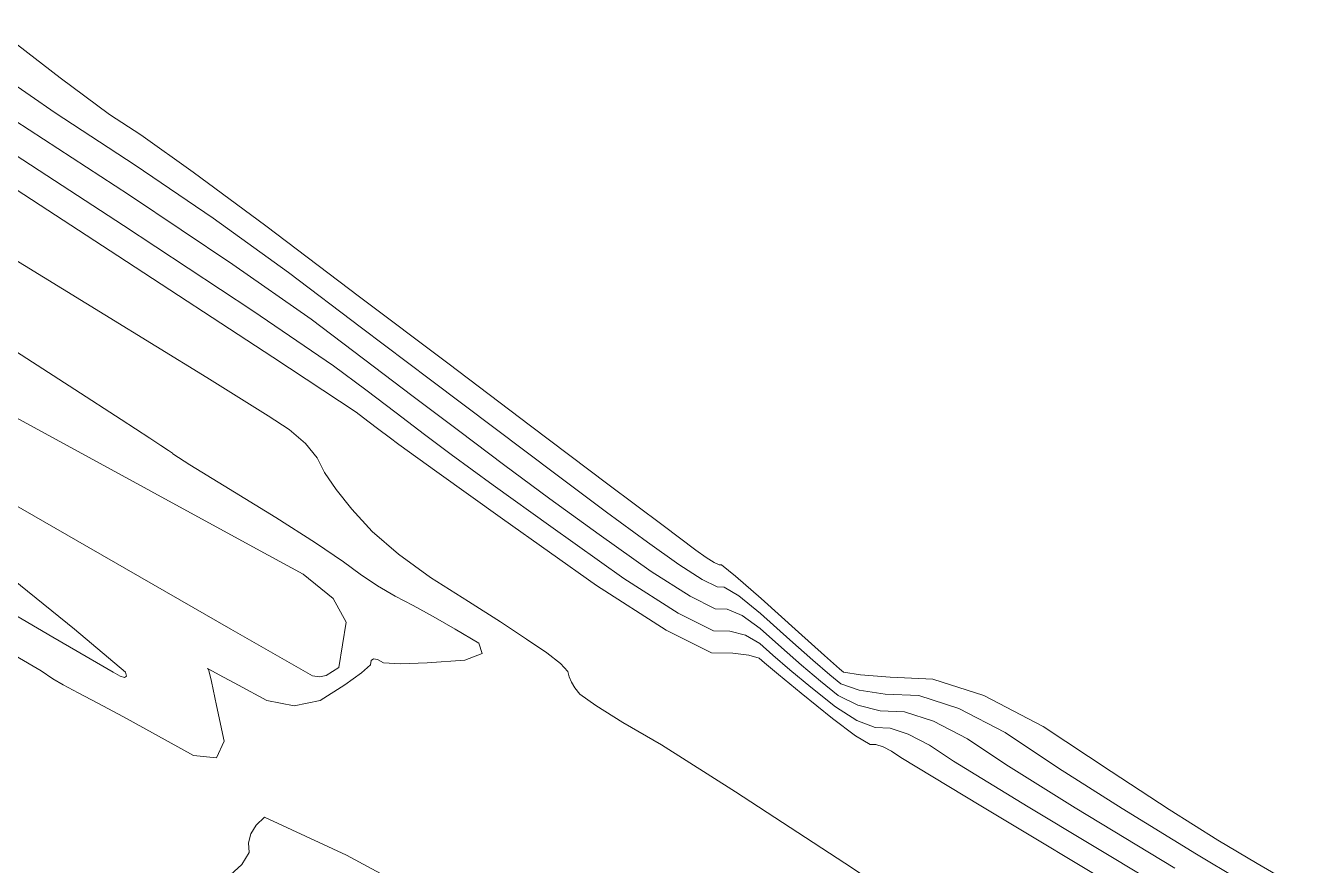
# Model space of a CAD drawing. Header units: inches. Extents: x 1337389 to 1347141, y 407035 to 414577.
# Drawn here: x 1341118 to 1341319.3, y 408058.7 to 408190.6 of the extents above; entities that cross this region are included whole.
import ezdxf

# ---------------------------------------------------------------- set-up
doc = ezdxf.new("R2010")
doc.units = ezdxf.units.IN
doc.header["$MEASUREMENT"] = 0
doc.layers.add('Topo', color=7, linetype='Continuous', lineweight=15, true_color=0x459900)

msp = doc.modelspace()

# ---------------------------------------------------------------- linework, layer by layer
at = {"layer": 'Topo'}
for points, elevation in [([(1341112.7391, 408190.6248), (1341123.3879, 408182.3961), (1341131.179, 408176.6749), (1341136.1119, 408173.4609), (1341144.3021, 408167.6159), (1341155.747, 408159.138), (1341170.4489, 408148.028), (1341184.308, 408137.5621), (1341197.322, 408127.739), (1341209.4941, 408118.5599), (1341218.1549, 408112.051), (1341223.3059, 408108.2122), (1341224.948, 408107.044), (1341226.167, 408106.2621), (1341226.962, 408105.868), (1341227.3339, 408105.86), (1341229.5349, 408104.099), (1341233.5628, 408100.582), (1341239.4199, 408095.3122), (1341243.5321, 408091.63), (1341245.8991, 408089.5358), (1341246.5221, 408089.0322), (1341249.174, 408088.5909), (1341253.856, 408088.2149), (1341260.566, 408087.9032), (1341268.586, 408085.3301), (1341277.9157, 408080.4979), (1341288.556, 408073.4052), (1341297.705, 408067.447), (1341305.365, 408062.6221), (1341311.5352, 408058.9301), (1341319.26, 408054.4291)], 740), ([(1341110.7998, 408185.0931), (1341122.601, 408176.918), (1341135.202, 408168.7091), (1341147.4309, 408160.343), (1341159.2901, 408151.82), (1341170.777, 408143.1399), (1341181.6051, 408134.962), (1341191.774, 408127.287), (1341201.2842, 408120.1151), (1341209.263, 408114.1659), (1341215.713, 408109.4419), (1341220.6311, 408105.9409), (1341224.282, 408103.6), (1341226.6649, 408102.4192), (1341227.78, 408102.396), (1341230.0559, 408101.0018), (1341233.492, 408098.237), (1341238.089, 408094.1003), (1341241.7211, 408090.882), (1341244.3891, 408088.583), (1341246.092, 408087.203), (1341248.9841, 408086.202), (1341253.0629, 408085.5789), (1341258.3291, 408085.3339), (1341264.6238, 408083.3151), (1341271.947, 408079.522), (1341280.2981, 408073.955), (1341290.3091, 408067.5849), (1341301.981, 408060.412), (1341315.3128, 408052.4361)], 745), ([(1341096.868, 408177.6457), (1341132.471, 408154.4528), (1341156.82, 408138.5271), (1341169.9168, 408129.8669), (1341171.7599, 408128.474), (1341173.4981, 408127.162), (1341175.1291, 408125.9299), (1341176.6551, 408124.779), (1341182.589, 408120.5129), (1341192.9311, 408113.132), (1341207.6801, 408102.635), (1341218.6281, 408095.614), (1341225.774, 408092.0701), (1341229.1179, 408092.0029), (1341231.6191, 408091.7129), (1341233.279, 408091.2009), (1341234.0959, 408090.4649), (1341236.29, 408088.64), (1341239.858, 408085.7241), (1341244.8031, 408081.7179), (1341248.4109, 408079.034), (1341250.683, 408077.669), (1341251.6191, 408077.6259), (1341252.7381, 408077.2671), (1341254.039, 408076.593), (1341255.5228, 408075.6041), (1341268.1202, 408067.9999), (1341291.828, 408053.7829)], 760), ([(1341295.212, 408055.9919), (1341275.516, 408067.862), (1341263.7811, 408075.054), (1341260.009, 408077.569), (1341256.6999, 408079.2831), (1341253.856, 408080.1949), (1341251.4759, 408080.3061), (1341248.6021, 408081.423), (1341245.2329, 408083.5471), (1341241.3692, 408086.6769), (1341238.1, 408089.3869), (1341235.427, 408091.6771), (1341233.3498, 408093.5459), (1341231.0981, 408094.81), (1341228.6719, 408095.4679), (1341226.0711, 408095.5199), (1341220.5121, 408098.276), (1341211.997, 408103.7369), (1341200.525, 408111.9021), (1341191.481, 408118.3981), (1341184.865, 408123.2251), (1341180.6779, 408126.3831), (1341176.2, 408129.762), (1341171.4319, 408133.3631), (1341166.3739, 408137.1849), (1341153.6909, 408145.799), (1341133.381, 408159.205), (1341105.4459, 408177.4032)], 755), ([(1341298.5961, 408058.202), (1341282.9119, 408067.7229), (1341272.0399, 408074.5051), (1341265.9781, 408078.5451), (1341260.6619, 408081.2992), (1341256.0927, 408082.7639), (1341252.2691, 408082.9421), (1341248.793, 408083.812), (1341245.6629, 408085.3751), (1341242.879, 408087.63), (1341239.9107, 408090.1349), (1341236.758, 408092.888), (1341233.421, 408095.8921), (1341230.5769, 408097.9061), (1341228.2261, 408098.932), (1341226.368, 408098.969), (1341222.3969, 408100.9379), (1341216.314, 408104.839), (1341208.119, 408110.672), (1341200.372, 408116.2821), (1341193.0739, 408121.67), (1341186.2259, 408126.835), (1341178.903, 408132.3619), (1341171.105, 408138.2508), (1341162.8318, 408144.5029), (1341150.561, 408153.071), (1341134.2919, 408163.9569), (1341114.024, 408177.1611)], 750), ([(1341108.137, 408158.8719), (1341130.4529, 408145.1722), (1341146.434, 408135.323), (1341156.0781, 408129.3249), (1341159.3862, 408127.1772), (1341161.9678, 408124.975), (1341163.8239, 408122.7191), (1341164.9541, 408120.4091), (1341166.7689, 408117.709), (1341169.27, 408114.6198), (1341172.4549, 408111.14), (1341176.5709, 408107.567), (1341181.618, 408103.8991), (1341187.596, 408100.1372), (1341192.63, 408096.9131), (1341196.7199, 408094.2281), (1341199.8667, 408092.081), (1341202.0271, 408090.3788), (1341203.2, 408089.1199), (1341203.3861, 408088.3051), (1341203.758, 408087.4441), (1341204.317, 408086.5372), (1341205.0619, 408085.584), (1341207.5741, 408083.779), (1341211.8541, 408081.121), (1341217.9021, 408077.6099), (1341229.523, 408070.2351), (1341246.717, 408058.9952), (1341269.484, 408043.8901)], 765), ([(1341115.657, 408139.9358), (1341125.6991, 408133.438), (1341132.978, 408128.7268), (1341137.494, 408125.8029), (1341139.2479, 408124.664), (1341140.4319, 408123.8739), (1341141.046, 408123.4331), (1341141.0921, 408123.3408), (1341143.8122, 408121.6261), (1341149.208, 408118.2881), (1341157.2789, 408113.327), (1341163.531, 408109.358), (1341167.9622, 408106.381), (1341170.5751, 408104.396), (1341173.2659, 408102.583), (1341176.0362, 408100.944), (1341178.8859, 408099.4768), (1341182.0318, 408097.7619), (1341185.475, 408095.799), (1341189.2159, 408093.5882), (1341189.7339, 408091.962), (1341187.031, 408090.9229), (1341181.1049, 408090.469), (1341176.842, 408090.3301), (1341174.242, 408090.5058), (1341173.305, 408090.9961), (1341172.6452, 408091.1039), (1341172.2619, 408090.828), (1341172.1559, 408090.1688), (1341170.7861, 408088.91), (1341168.1521, 408087.0491), (1341164.2549, 408084.5879), (1341160.1659, 408083.753), (1341155.886, 408084.5447), (1341151.416, 408086.964), (1341148.385, 408088.6051), (1341146.794, 408089.4693), (1341146.6429, 408089.5561), (1341146.5788, 408089.585), (1341146.6019, 408089.5561), (1341146.7112, 408089.4693), (1341147.1749, 408087.546), (1341147.9941, 408083.7859), (1341149.1679, 408078.1889), (1341147.957, 408075.5659), (1341144.3589, 408075.9148), (1341138.376, 408079.238), (1341133.3629, 408081.9841), (1341129.3209, 408084.154), (1341126.248, 408085.746), (1341123.892, 408087.0161), (1341122.2521, 408087.9619), (1341120.4039, 408089.21), (1341089.3428, 408107.375)], 770), ([(1341111.7581, 408131.5572), (1341137.642, 408117.455), (1341154.253, 408108.4141), (1341161.5932, 408104.4331), (1341166.295, 408100.588), (1341168.36, 408096.878), (1341167.212, 408089.73), (1341165.2239, 408088.475), (1341164.181, 408088.262), (1341163.0899, 408088.4639), (1341161.9489, 408089.081), (1341150.2231, 408095.799), (1341127.9109, 408108.6179), (1341095.0131, 408127.538)], 775), ([(1341109.7411, 408108.589), (1341125.6589, 408095.759), (1341133.6839, 408089.0338), (1341133.814, 408088.4131), (1341133.5308, 408088.2039), (1341132.8341, 408088.408), (1341131.7239, 408089.0239), (1341122.2689, 408094.5388), (1341104.4671, 408104.952)], 775), ([(1341149.608, 408056.622), (1341151.9768, 408058.811), (1341153.1141, 408060.6711), (1341153.0188, 408062.2011), (1341153.3871, 408063.6369), (1341154.219, 408064.9801), (1341155.5141, 408066.2282), (1341168.4029, 408060.2599), (1341192.887, 408047.076)], 770)]:
    msp.add_lwpolyline(points, dxfattribs=dict(at, elevation=elevation))

doc.saveas('drawing.dxf')
